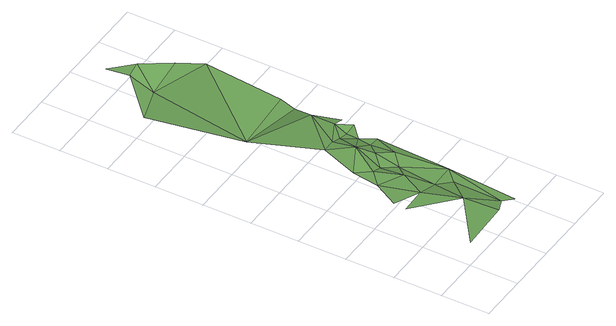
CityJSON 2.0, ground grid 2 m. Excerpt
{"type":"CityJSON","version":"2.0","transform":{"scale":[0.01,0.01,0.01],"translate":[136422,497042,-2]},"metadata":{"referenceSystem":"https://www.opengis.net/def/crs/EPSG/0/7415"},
"CityObjects":{
"plantcover1":{"type":"PlantCover","attributes":{"3df_class":"Forest","bgt_fysiekvoorkomen":"loofbos","bgt_status":"bestaand","identificatienamespace":"NL.IMGeo","begroeidterreindeeloptalud":"false","relatievehoogteligging":0,"aantal_punten":0},"geometry":[{"type":"MultiSurface","lod":"1","boundaries":[[[0,1,2]],[[0,3,4]],[[5,6,3]],[[2,7,0]],[[5,3,8]],[[9,10,5]],[[0,11,3]],[[8,9,5]],[[3,11,8]],[[7,12,0]],[[13,10,9]],[[12,11,0]],[[9,8,14]],[[15,10,13]],[[14,13,9]],[[16,8,11]],[[16,14,8]],[[17,18,7]],[[7,18,12]],[[13,14,19]],[[19,14,16]],[[13,20,15]],[[18,11,12]],[[18,16,11]],[[21,19,16]],[[13,22,20]],[[18,21,16]],[[13,19,23]],[[15,24,25]],[[15,20,24]],[[13,26,22]],[[23,19,21]],[[26,13,23]],[[20,22,27]],[[21,18,28]],[[23,21,28]],[[29,22,26]],[[24,20,27]],[[27,22,29]],[[30,25,31]],[[26,23,28]],[[32,29,26]],[[25,24,33]],[[32,27,29]],[[24,27,34]],[[35,25,33]],[[36,30,31]],[[31,25,37]],[[35,37,25]],[[36,31,38]],[[36,38,39]],[[31,40,38]],[[31,37,40]]]}]}
},
"vertices":[
[258,184,126],[58,34,122],[286,51,105],[208,334,122],[108,334,115],[158,484,128],[108,384,121],[358,84,83],[258,434,127],[208,534,137],[158,584,142],[308,334,89],[358,284,88],[258,634,173],[258,534,117],[208,734,152],[308,484,107],[371,36,105],[408,334,92],[308,584,132],[258,734,154],[358,534,122],[308,734,135],[358,634,111],[358,884,146],[158,1034,97],[358,684,119],[358,784,147],[408,634,105],[358,734,122],[108,1434,77],[258,1484,68],[408,734,128],[408,984,96],[408,784,131],[420,1046,106],[258,1584,104],[458,1384,103],[308,1584,123],[258,1684,92],[408,1484,101]
]}
